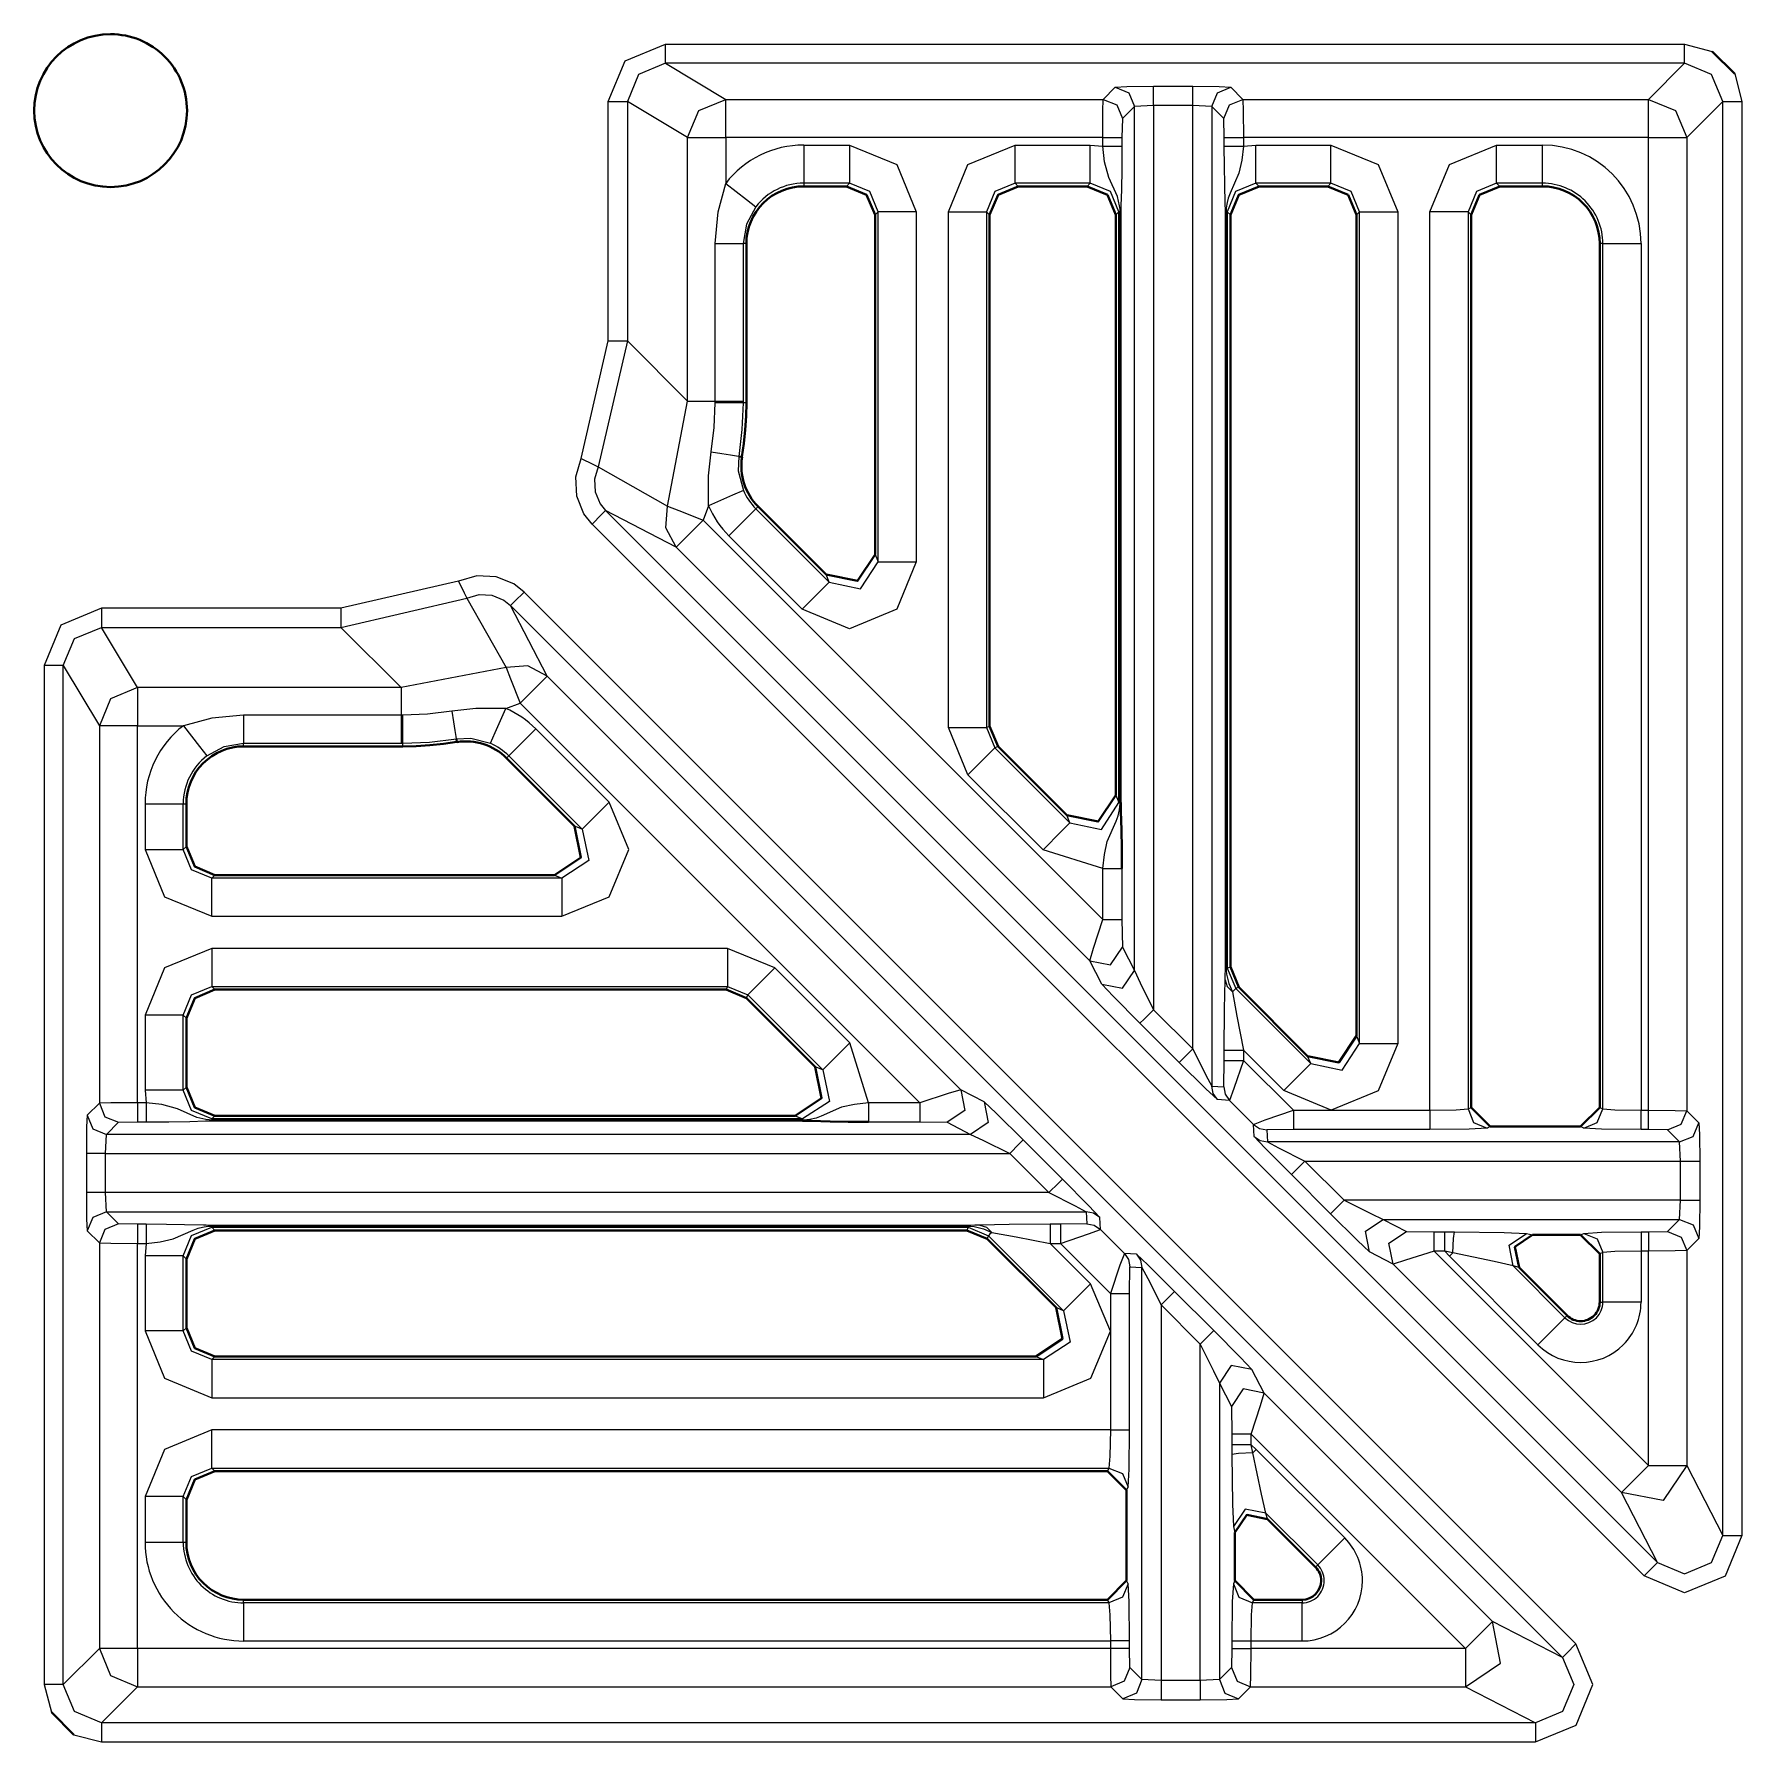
# Model space of a CAD drawing. Header units: millimetres. Extents: x 0 to 2941, y -405 to 1422.
# Drawn here: x 404.57 to 449.25, y 948 to 992.69 of the extents above; entities that cross this region are included whole.
import ezdxf

# ---------------------------------------------------------------- set-up
doc = ezdxf.new("R2010")
doc.units = ezdxf.units.MM
doc.layers.add('FINE', color=9, linetype='Continuous')
doc.layers.add('OUTLINE', color=7, linetype='Continuous')

msp = doc.modelspace()

# ---------------------------------------------------------------- linework, layer by layer
at = {"layer": 'FINE', "lineweight": 9}
for p, q in [((421.089, 992.427), (447.754, 992.427)), ((447.754, 992.427), (448.481, 992.239)), ((446.81, 990.984), (447.754, 991.927)), ((449.066, 991.655), (449.253, 990.928)), ((432.542, 990.984), (432.857, 991.299)), ((433.857, 991.325), (434.883, 991.325)), ((435.882, 991.299), (436.197, 990.984)), ((419.589, 984.661), (419.589, 990.928)), ((422.663, 990.984), (432.542, 990.984)), ((433.857, 990.824), (433.357, 990.799)), ((433.857, 990.824), (433.857, 967.163)), ((435.382, 990.799), (434.883, 990.824)), ((436.197, 990.984), (446.81, 990.984)), ((448.754, 990.928), (447.81, 989.984)), ((448.754, 953.404), (448.754, 990.928)), ((433.042, 990.484), (433.029, 989.984)), ((435.71, 989.984), (435.698, 990.484)), ((421.664, 983.086), (421.664, 989.984)), ((432.529, 989.984), (422.663, 989.984)), ((422.663, 989.984), (422.663, 988.786)), ((432.529, 989.758), (432.529, 989.984)), ((433.029, 989.984), (433.029, 989.758)), ((435.71, 989.758), (435.71, 989.984)), ((446.81, 964.529), (446.81, 989.984)), ((447.81, 989.984), (447.81, 964.516)), ((424.704, 989.789), (425.902, 989.789)), ((430.237, 989.789), (432.202, 989.789)), ((432.202, 989.789), (432.529, 989.758)), ((436.21, 989.758), (436.537, 989.789)), ((436.537, 989.789), (438.502, 989.789)), ((442.837, 989.789), (444.035, 989.789)), ((424.704, 988.79), (424.704, 988.708)), ((425.902, 988.79), (424.704, 988.79)), ((425.821, 988.708), (425.902, 988.79)), ((430.237, 988.79), (430.319, 988.708)), ((438.502, 988.79), (436.537, 988.79)), ((436.537, 988.79), (436.619, 988.708)), ((438.421, 988.708), (438.502, 988.79)), ((444.035, 988.708), (444.035, 988.79)), ((427.65, 988.041), (427.65, 978.882)), ((428.49, 974.546), (428.49, 988.041)), ((429.488, 988.041), (429.488, 974.546)), ((429.57, 987.959), (429.488, 988.041)), ((432.983, 972.582), (432.983, 988.041)), ((433, 988.041), (433, 972.582)), ((435.74, 968.246), (435.74, 988.041)), ((435.756, 988.041), (435.756, 968.246)), ((435.87, 987.959), (435.788, 988.041)), ((440.25, 988.041), (440.25, 966.282)), ((442.088, 988.041), (442.088, 964.566)), ((442.17, 987.959), (442.088, 988.041)), ((422.391, 983.086), (422.391, 987.208)), ((445.616, 987.208), (445.535, 987.208)), ((445.616, 964.566), (445.616, 987.208)), ((446.615, 987.208), (446.615, 964.529)), ((418.879, 981.589), (419.589, 984.661)), ((420.089, 984.661), (421.664, 983.086)), ((422.391, 983.046), (422.391, 983.086)), ((423.119, 983.086), (423.119, 983.047)), ((423.204, 983.047), (423.119, 983.047)), ((421.366, 979.268), (419.521, 980.223)), ((422.21, 980.35), (422.073, 979.975)), ((422.073, 979.975), (432.529, 969.519)), ((424.666, 977.646), (422.748, 979.564)), ((426.57, 979.078), (426.651, 978.882)), ((415.668, 978.378), (412.596, 977.668)), ((412.596, 977.168), (415.887, 977.929)), ((415.887, 977.929), (416.917, 976.113)), ((417.034, 977.736), (444.559, 950.21)), ((417.989, 975.891), (417.034, 977.736)), ((406.329, 977.168), (412.596, 977.168)), ((407.273, 975.594), (406.329, 977.168)), ((412.596, 977.168), (414.171, 975.594)), ((405.33, 976.168), (406.273, 974.594)), ((416.917, 976.113), (414.171, 975.594)), ((414.171, 975.594), (407.273, 975.594)), ((428.812, 965.069), (417.989, 975.891)), ((416.907, 975.047), (417.282, 975.184)), ((417.282, 975.184), (427.739, 964.728)), ((414.211, 974.866), (414.171, 974.866)), ((406.273, 974.594), (406.273, 964.715)), ((429.001, 973.311), (428.49, 974.546)), ((429.488, 974.546), (429.57, 974.58)), ((429.488, 974.546), (429.708, 974.017)), ((414.171, 974.138), (414.21, 974.138)), ((414.21, 974.053), (414.21, 974.138)), ((416.929, 973.746), (416.986, 973.803)), ((416.986, 973.803), (418.905, 971.885)), ((430.966, 971.346), (429.001, 973.311)), ((407.469, 972.553), (407.469, 971.355)), ((408.467, 972.553), (408.549, 972.553)), ((418.905, 971.885), (418.709, 971.966)), ((431.672, 972.052), (431.591, 972.249)), ((433.029, 970.859), (433.029, 969.519)), ((409.216, 969.607), (418.375, 969.607)), ((433.029, 969.519), (433.042, 968.799)), ((422.71, 968.767), (409.216, 968.767)), ((423.946, 968.256), (422.71, 968.767)), ((425.911, 966.291), (423.946, 968.256)), ((435.788, 968.246), (435.87, 968.28)), ((435.788, 968.246), (436.008, 967.717)), ((409.216, 967.769), (422.71, 967.769)), ((409.298, 967.687), (409.216, 967.769)), ((422.71, 967.769), (422.677, 967.687)), ((422.71, 967.769), (423.24, 967.549)), ((423.206, 967.468), (423.24, 967.549)), ((423.24, 967.549), (425.205, 965.585)), ((436.089, 967.751), (436.008, 967.717)), ((436.008, 967.717), (437.972, 965.752)), ((433.857, 967.163), (434.883, 966.137)), ((407.469, 967.02), (407.469, 965.055)), ((434.529, 965.783), (433.503, 966.809)), ((426.398, 964.728), (425.911, 966.291)), ((439.17, 966.478), (439.251, 966.282)), ((435.697, 965.143), (435.71, 965.837)), ((437.266, 965.046), (436.21, 966.102)), ((436.21, 966.102), (436.21, 965.837)), ((436.21, 965.837), (437.519, 964.529)), ((437.972, 965.752), (437.891, 965.949)), ((425.205, 965.585), (425.008, 965.666)), ((407.469, 965.055), (407.499, 964.728)), ((408.549, 965.136), (408.467, 965.055)), ((429.424, 964.754), (428.812, 965.069)), ((435.382, 965.161), (435.697, 965.143)), ((435.844, 964.79), (435.529, 964.808)), ((436.471, 964.162), (435.844, 964.79)), ((406.273, 964.715), (405.958, 964.4)), ((407.499, 964.728), (407.273, 964.728)), ((409.216, 964.306), (409.298, 964.387)), ((427.739, 964.728), (426.398, 964.728)), ((442.088, 964.566), (442.17, 964.607)), ((445.535, 964.607), (445.616, 964.566)), ((446.615, 964.529), (446.81, 964.529)), ((447.81, 964.516), (448.125, 964.201)), ((406.432, 963.4), (406.458, 963.9)), ((406.458, 963.9), (406.773, 964.215)), ((406.773, 964.215), (407.273, 964.228)), ((424.675, 964.274), (409.216, 964.274)), ((409.216, 964.257), (424.675, 964.257)), ((426.398, 964.228), (427.739, 964.228)), ((427.739, 964.228), (428.458, 964.215)), ((436.489, 963.847), (436.471, 964.162)), ((437.519, 964.029), (436.825, 964.016)), ((436.825, 964.016), (436.843, 963.701)), ((441.09, 964.029), (437.519, 964.029)), ((442.67, 964.107), (442.588, 964.066)), ((445.117, 964.066), (445.035, 964.107)), ((446.81, 964.029), (446.615, 964.029)), ((447.31, 964.016), (446.81, 964.029)), ((447.625, 963.701), (447.31, 964.016)), ((431.474, 962.728), (430.448, 963.754)), ((447.625, 963.701), (436.843, 963.701)), ((447.651, 963.201), (447.625, 963.701)), ((406.432, 963.4), (430.094, 963.4)), ((406.432, 962.375), (406.432, 963.4)), ((430.094, 963.4), (431.12, 962.375)), ((437.818, 963.201), (447.651, 963.201)), ((437.818, 963.201), (438.844, 962.175)), ((447.651, 962.175), (447.651, 963.201)), ((438.491, 961.822), (437.465, 962.848)), ((431.12, 962.375), (406.432, 962.375)), ((406.458, 961.874), (406.432, 962.375)), ((447.651, 962.175), (438.844, 962.175)), ((447.625, 961.675), (447.651, 962.175)), ((406.773, 961.559), (406.458, 961.874)), ((406.458, 961.874), (432.096, 961.874)), ((432.096, 961.874), (432.114, 961.559)), ((439.868, 961.675), (440.48, 961.36)), ((439.868, 961.675), (447.625, 961.675)), ((447.31, 961.36), (447.625, 961.675)), ((405.958, 961.375), (406.273, 961.06)), ((407.273, 961.547), (406.773, 961.559)), ((407.499, 961.547), (407.273, 961.547)), ((429.01, 961.517), (409.216, 961.517)), ((409.216, 961.501), (429.01, 961.501)), ((409.298, 961.387), (409.216, 961.469)), ((409.216, 961.469), (429.01, 961.469)), ((429.01, 961.469), (428.977, 961.387)), ((429.506, 961.168), (429.54, 961.249)), ((429.54, 961.249), (431.505, 959.285)), ((431.42, 961.547), (431.155, 961.547)), ((432.114, 961.559), (431.42, 961.547)), ((440.48, 961.36), (441.2, 961.348)), ((441.2, 961.348), (441.478, 961.348)), ((441.478, 961.348), (441.738, 961.347)), ((443.62, 961.31), (443.777, 961.269)), ((445.035, 961.269), (445.117, 961.31)), ((406.273, 961.06), (406.273, 950.447)), ((407.273, 961.047), (407.499, 961.047)), ((407.499, 961.047), (407.469, 960.72)), ((431.155, 961.047), (431.42, 961.047)), ((432.211, 959.991), (431.155, 961.047)), ((431.42, 961.047), (432.728, 959.738)), ((433.41, 960.768), (433.095, 960.786)), ((440.127, 960.507), (439.514, 960.822)), ((441.478, 960.847), (441.2, 960.847)), ((441.2, 960.847), (446.81, 955.237)), ((441.601, 960.711), (441.478, 960.847)), ((446.615, 960.847), (446.615, 959.512)), ((446.81, 960.847), (446.615, 960.847)), ((446.81, 955.237), (446.81, 960.847)), ((408.467, 960.72), (408.549, 960.638)), ((408.467, 958.755), (408.467, 960.72)), ((433.228, 959.738), (433.241, 960.432)), ((433.241, 960.432), (433.556, 960.414)), ((433.556, 949.632), (433.556, 960.414)), ((446.103, 954.53), (440.127, 960.507)), ((443.917, 958.395), (441.601, 960.711)), ((443.267, 960.457), (444.623, 959.101)), ((443.423, 960.417), (443.267, 960.457)), ((432.728, 959.738), (432.728, 956.167)), ((433.228, 956.167), (433.228, 959.738)), ((434.056, 959.439), (434.056, 949.606)), ((434.056, 959.439), (435.082, 958.413)), ((435.435, 958.766), (434.409, 959.792)), ((445.535, 959.512), (445.616, 959.512)), ((431.505, 959.285), (431.309, 959.366)), ((444.623, 959.101), (444.681, 959.159)), ((408.549, 958.836), (408.467, 958.755)), ((409.216, 958.006), (409.298, 958.087)), ((430.779, 958.087), (430.975, 958.006)), ((435.082, 949.606), (435.082, 958.413)), ((430.975, 958.006), (409.216, 958.006)), ((436.75, 957.131), (436.435, 957.743)), ((435.582, 957.389), (435.897, 956.777)), ((435.582, 957.389), (435.582, 949.632)), ((435.897, 956.777), (435.91, 956.057)), ((442.727, 951.154), (436.75, 957.131)), ((432.728, 956.167), (409.216, 956.167)), ((435.91, 956.057), (435.91, 955.779)), ((436.409, 956.057), (442.02, 950.447)), ((436.409, 955.779), (436.409, 956.057)), ((435.91, 955.779), (435.91, 955.519)), ((436.546, 955.656), (436.409, 955.779)), ((438.862, 953.34), (436.546, 955.656)), ((409.216, 955.169), (432.691, 955.169)), ((409.298, 955.087), (409.216, 955.169)), ((432.691, 955.169), (432.65, 955.087)), ((433.15, 954.587), (433.191, 954.669)), ((407.469, 954.42), (407.469, 953.222)), ((435.947, 953.637), (435.988, 953.48)), ((436.8, 953.99), (438.156, 952.633)), ((436.84, 953.834), (436.8, 953.99)), ((408.549, 953.222), (408.467, 953.222)), ((438.156, 952.633), (438.098, 952.576)), ((433.191, 952.14), (433.15, 952.222)), ((432.65, 951.722), (432.691, 951.641)), ((436.447, 951.641), (436.487, 951.722)), ((437.745, 951.641), (436.447, 951.641)), ((437.745, 951.722), (437.745, 951.641)), ((444.559, 950.21), (442.727, 951.154)), ((410.049, 950.643), (432.728, 950.643)), ((432.728, 950.643), (432.728, 950.447)), ((433.228, 950.447), (433.228, 950.643)), ((435.91, 950.643), (435.91, 950.447)), ((436.409, 950.643), (437.745, 950.643)), ((436.409, 950.447), (436.409, 950.643)), ((433.241, 949.947), (433.228, 950.447)), ((435.91, 950.447), (435.897, 949.947)), ((442.02, 950.447), (436.409, 950.447)), ((433.556, 949.632), (433.241, 949.947)), ((434.056, 949.606), (433.556, 949.632)), ((435.082, 949.606), (434.056, 949.606)), ((435.582, 949.632), (435.082, 949.606)), ((435.897, 949.947), (435.582, 949.632)), ((406.329, 948.503), (407.273, 949.447)), ((407.273, 949.447), (432.741, 949.447)), ((432.741, 949.447), (433.056, 949.132)), ((436.081, 949.132), (436.397, 949.447)), ((436.397, 949.447), (442.02, 949.447)), ((442.02, 949.447), (443.853, 948.503)), ((434.056, 949.106), (435.082, 949.106)), ((443.853, 948.503), (406.329, 948.503)), ((405.602, 948.191), (406.329, 948.003))]:
    msp.add_line(p, q, dxfattribs=at)
for points in [[(419.589, 990.928), (420.029, 991.988), (421.089, 992.427)], [(421.089, 991.927), (421.089, 992.078), (421.089, 992.427)], [(447.754, 991.927), (447.754, 992.078), (447.754, 992.427)], [(421.089, 991.927), (420.382, 991.635), (420.089, 990.928)], [(447.754, 991.927), (421.089, 991.927), (422.663, 990.984)], [(448.754, 990.928), (448.461, 991.635), (447.754, 991.927)], [(432.857, 991.299), (433.159, 991.317), (433.857, 991.325)], [(432.857, 991.299), (433.21, 991.152), (433.357, 990.799)], [(433.857, 990.824), (433.857, 991.174), (433.857, 991.325)], [(434.883, 990.824), (434.883, 991.174), (434.883, 991.325)], [(434.883, 991.325), (435.58, 991.317), (435.882, 991.299)], [(435.382, 990.799), (435.529, 991.152), (435.882, 991.299)], [(449.253, 990.928), (449.253, 953.404), (448.814, 952.343), (447.754, 951.904), (446.693, 952.344), (419.168, 979.87)], [(419.589, 990.928), (419.935, 990.928), (420.089, 990.928)], [(421.664, 989.984), (420.089, 990.928), (420.089, 984.661)], [(421.664, 989.984), (421.956, 990.69), (422.663, 990.984)], [(422.663, 989.984), (422.663, 990.682), (422.663, 990.984)], [(432.529, 989.984), (432.533, 990.682), (432.542, 990.984)], [(432.542, 990.984), (432.895, 990.837), (433.042, 990.484)], [(433.042, 968.799), (433.357, 968.186), (433.357, 990.799), (433.042, 990.484)], [(434.883, 966.137), (434.883, 990.824), (433.857, 990.824)], [(435.698, 990.484), (435.382, 990.799), (435.382, 965.161)], [(435.698, 990.484), (435.844, 990.837), (436.197, 990.984)], [(436.197, 990.984), (436.206, 990.682), (436.21, 989.984)], [(446.81, 990.984), (447.517, 990.691), (447.81, 989.984)], [(446.81, 989.984), (446.81, 990.682), (446.81, 990.984)], [(448.754, 990.928), (448.905, 990.928), (449.253, 990.928)], [(421.664, 989.984), (421.971, 989.984), (422.663, 989.984)], [(432.529, 989.984), (432.878, 989.984), (433.029, 989.984)], [(435.71, 989.984), (435.861, 989.984), (436.21, 989.984)], [(446.81, 989.984), (436.21, 989.984), (436.21, 989.758)], [(446.81, 989.984), (447.508, 989.984), (447.81, 989.984)], [(424.704, 989.789), (424.704, 989.1), (424.704, 988.79)], [(425.902, 989.789), (425.902, 989.1), (425.902, 988.79)], [(425.902, 989.789), (427.138, 989.277), (427.65, 988.041)], [(428.49, 988.041), (429.001, 989.277), (430.237, 989.789)], [(430.237, 988.79), (430.237, 989.1), (430.237, 989.789)], [(432.202, 988.79), (432.202, 989.1), (432.202, 989.789)], [(432.529, 989.758), (432.878, 989.758), (433.029, 989.758)], [(432.983, 988.041), (432.981, 988.111), (432.972, 988.198), (432.912, 988.438), (432.69, 988.937), (432.579, 989.351), (432.529, 989.758)], [(433.029, 989.758), (433.026, 989.166), (433.017, 988.618), (433.004, 988.21), (433, 988.102), (433, 988.068), (433, 988.041)], [(435.71, 989.758), (435.861, 989.758), (436.21, 989.758)], [(435.74, 988.041), (435.74, 988.053), (435.739, 988.081), (435.738, 988.14), (435.736, 988.189), (435.734, 988.263), (435.72, 988.757), (435.713, 989.227), (435.71, 989.758)], [(436.21, 989.758), (436.167, 989.394), (436.089, 989.051), (435.865, 988.533), (435.813, 988.396), (435.784, 988.289), (435.761, 988.143), (435.757, 988.074), (435.756, 988.041)], [(436.537, 988.79), (436.537, 989.1), (436.537, 989.789)], [(438.502, 988.79), (438.502, 989.1), (438.502, 989.789)], [(438.502, 989.789), (439.738, 989.277), (440.25, 988.041)], [(441.09, 988.041), (441.601, 989.277), (442.837, 989.789)], [(442.837, 988.79), (442.837, 989.1), (442.837, 989.789)], [(444.035, 988.79), (444.035, 989.1), (444.035, 989.789)], [(422.391, 987.208), (422.462, 988.044), (422.663, 988.786)], [(422.663, 988.786), (423.207, 988.365), (423.453, 988.176)], [(426.651, 988.041), (426.433, 988.572), (425.902, 988.79)], [(430.237, 988.79), (429.706, 988.572), (429.488, 988.041)], [(432.121, 988.708), (432.202, 988.79), (430.237, 988.79)], [(432.951, 988.041), (432.733, 988.572), (432.202, 988.79)], [(436.537, 988.79), (436.006, 988.572), (435.788, 988.041)], [(439.251, 988.041), (439.033, 988.572), (438.502, 988.79)], [(442.837, 988.79), (442.306, 988.572), (442.088, 988.041)], [(444.035, 988.79), (442.837, 988.79), (442.919, 988.708)], [(423.453, 988.176), (423.206, 987.721), (423.119, 987.208)], [(426.651, 978.882), (426.651, 988.041), (426.57, 987.959)], [(427.65, 988.041), (426.961, 988.041), (426.651, 988.041)], [(428.49, 988.041), (429.178, 988.041), (429.488, 988.041)], [(432.87, 972.778), (432.951, 972.582), (432.951, 988.041), (432.87, 987.959)], [(432.951, 988.041), (432.962, 988.041), (432.983, 988.041)], [(432.983, 988.041), (432.995, 988.041), (433, 988.041)], [(435.74, 988.041), (435.744, 988.041), (435.756, 988.041)], [(435.756, 988.041), (435.777, 988.041), (435.788, 988.041), (435.788, 968.246)], [(437.519, 964.529), (441.09, 964.529), (441.09, 988.041)], [(439.251, 966.282), (439.251, 988.041), (439.17, 987.959)], [(439.251, 988.041), (439.561, 988.041), (440.25, 988.041)], [(442.088, 988.041), (441.778, 988.041), (441.09, 988.041)], [(422.391, 987.208), (422.901, 987.208), (423.119, 987.208)], [(423.204, 987.208), (423.119, 987.208), (423.119, 983.086)], [(445.616, 987.208), (445.926, 987.208), (446.615, 987.208)], [(420.089, 984.661), (419.328, 981.37), (421.144, 980.34), (421.664, 983.086)], [(419.589, 984.661), (419.935, 984.661), (420.089, 984.661)], [(421.664, 983.086), (421.879, 983.086), (422.391, 983.086)], [(422.284, 981.758), (422.364, 982.401), (422.391, 983.046)], [(422.391, 983.086), (422.901, 983.086), (423.119, 983.086)], [(423.119, 983.047), (422.901, 983.047), (422.391, 983.046)], [(423.119, 983.047), (423.089, 982.342), (423.003, 981.64)], [(419.168, 979.87), (418.954, 980.138), (418.764, 980.604), (418.738, 981.106), (418.879, 981.589)], [(418.879, 981.589), (419.188, 981.438), (419.328, 981.37)], [(419.328, 981.37), (419.233, 981.048), (419.251, 980.713), (419.379, 980.402), (419.521, 980.223)], [(422.21, 980.35), (422.21, 981.129), (422.286, 981.757)], [(423.007, 981.64), (422.944, 981.65), (422.791, 981.675), (422.565, 981.711), (422.286, 981.756)], [(423.007, 981.639), (422.993, 981.261), (423.125, 980.752)], [(423.125, 980.752), (422.84, 980.627), (422.21, 980.35)], [(419.168, 979.87), (419.415, 980.117), (419.521, 980.223)], [(419.521, 980.223), (447.046, 952.698), (446.103, 954.53)], [(421.366, 979.268), (421.095, 979.771), (421.144, 980.34)], [(421.144, 980.34), (421.434, 980.226), (422.073, 979.975)], [(423.454, 980.271), (423.234, 980.051), (422.748, 979.564)], [(423.511, 980.328), (423.454, 980.271), (425.372, 978.352), (425.291, 978.549)], [(421.366, 979.268), (421.577, 979.479), (422.073, 979.975)], [(432.504, 967.833), (432.188, 968.445), (421.366, 979.268)], [(427.65, 978.882), (427.139, 977.64), (425.905, 977.13), (424.666, 977.646)], [(425.372, 978.352), (426.194, 978.177), (426.651, 978.882)], [(426.651, 978.882), (426.961, 978.882), (427.65, 978.882)], [(444.913, 950.564), (417.387, 978.089), (417.119, 978.303), (416.653, 978.493), (416.151, 978.519), (415.668, 978.378)], [(415.668, 978.378), (415.818, 978.069), (415.887, 977.929)], [(425.372, 978.352), (425.153, 978.133), (424.666, 977.646)], [(415.887, 977.929), (416.209, 978.024), (416.544, 978.006), (416.855, 977.878), (417.034, 977.736)], [(417.387, 978.089), (417.14, 977.842), (417.034, 977.736)], [(412.596, 977.668), (406.329, 977.668), (405.269, 977.228), (404.83, 976.168)], [(406.329, 977.668), (406.329, 977.322), (406.329, 977.168)], [(412.596, 977.668), (412.596, 977.322), (412.596, 977.168)], [(405.33, 976.168), (405.622, 976.875), (406.329, 977.168)], [(405.33, 976.168), (405.179, 976.168), (404.83, 976.168)], [(404.83, 976.168), (404.83, 949.503), (405.018, 948.776)], [(406.273, 950.447), (405.33, 949.503), (405.33, 976.168)], [(417.989, 975.891), (417.486, 976.162), (416.917, 976.113)], [(416.917, 976.113), (417.031, 975.823), (417.282, 975.184)], [(407.273, 975.594), (406.567, 975.301), (406.273, 974.594)], [(407.273, 975.594), (407.273, 975.286), (407.273, 974.594)], [(414.171, 975.594), (414.171, 975.378), (414.171, 974.866)], [(417.989, 975.891), (417.778, 975.68), (417.282, 975.184)], [(414.171, 974.866), (410.049, 974.866), (409.213, 974.795), (408.471, 974.594)], [(410.049, 974.866), (410.049, 974.356), (410.049, 974.138)], [(414.171, 974.866), (414.171, 974.356), (414.171, 974.138)], [(414.21, 974.138), (414.21, 974.356), (414.211, 974.866)], [(415.499, 974.973), (414.856, 974.893), (414.211, 974.866)], [(416.907, 975.047), (416.128, 975.047), (415.5, 974.971)], [(415.617, 974.25), (415.607, 974.313), (415.582, 974.466), (415.546, 974.692), (415.502, 974.971)], [(416.505, 974.133), (416.63, 974.416), (416.907, 975.047)], [(407.273, 974.594), (406.575, 974.594), (406.273, 974.594)], [(408.471, 974.594), (408.892, 974.05), (409.082, 973.804)], [(414.21, 974.138), (414.915, 974.167), (415.617, 974.254)], [(415.618, 974.25), (415.996, 974.264), (416.505, 974.133)], [(416.986, 973.803), (417.206, 974.023), (417.693, 974.509)], [(428.49, 974.546), (429.178, 974.546), (429.488, 974.546)], [(409.082, 973.804), (409.536, 974.051), (410.049, 974.138)], [(410.049, 974.053), (410.049, 974.138), (414.171, 974.138)], [(429.001, 973.311), (429.488, 973.797), (429.708, 974.017)], [(429.789, 974.051), (429.708, 974.017), (431.672, 972.052)], [(407.469, 972.553), (408.157, 972.553), (408.467, 972.553)], [(408.549, 971.436), (408.467, 971.355), (408.467, 972.553)], [(418.375, 969.607), (419.616, 970.118), (420.128, 971.352), (419.611, 972.591)], [(418.905, 971.885), (419.124, 972.104), (419.611, 972.591)], [(431.672, 972.052), (432.494, 971.877), (432.951, 972.582)], [(432.529, 970.859), (432.571, 971.222), (432.649, 971.564), (432.879, 972.092), (432.929, 972.231), (432.967, 972.391), (432.978, 972.473), (432.983, 972.545), (432.983, 972.582)], [(432.951, 972.582), (432.962, 972.582), (432.983, 972.582)], [(432.983, 972.582), (432.995, 972.582), (433, 972.582)], [(430.966, 971.346), (431.453, 971.833), (431.672, 972.052)], [(418.905, 971.885), (419.08, 971.063), (418.375, 970.606)], [(407.469, 971.355), (408.157, 971.355), (408.467, 971.355)], [(407.469, 971.355), (407.98, 970.119), (409.216, 969.607)], [(409.216, 970.606), (408.685, 970.824), (408.467, 971.355)], [(432.529, 969.519), (432.529, 970.859), (430.966, 971.346)], [(418.179, 970.687), (418.375, 970.606), (409.216, 970.606), (409.298, 970.687)], [(409.216, 969.607), (409.216, 970.296), (409.216, 970.606)], [(418.375, 970.606), (418.375, 970.296), (418.375, 969.607)], [(432.529, 970.859), (432.878, 970.859), (433.029, 970.859)], [(432.188, 968.445), (432.285, 968.771), (432.529, 969.519)], [(432.529, 969.519), (432.878, 969.519), (433.029, 969.519)], [(409.216, 968.767), (407.98, 968.256), (407.469, 967.02)], [(409.216, 968.767), (409.216, 968.079), (409.216, 967.769)], [(422.71, 968.767), (422.71, 968.079), (422.71, 967.769)], [(432.188, 968.445), (432.733, 968.337), (433.042, 968.799)], [(423.946, 968.256), (423.459, 967.769), (423.24, 967.549)], [(432.504, 967.833), (433.048, 967.725), (433.357, 968.186)], [(433.357, 968.186), (433.508, 967.867), (433.857, 967.163)], [(435.71, 965.837), (435.71, 966.102), (435.716, 967.176), (435.731, 967.94)], [(435.731, 967.94), (435.736, 968.079), (435.739, 968.186), (435.739, 968.219), (435.74, 968.246)], [(435.731, 967.94), (435.782, 967.768), (435.921, 967.63)], [(435.74, 968.246), (435.744, 968.246), (435.756, 968.246)], [(435.756, 968.246), (435.758, 968.176), (435.767, 968.09), (435.827, 967.852), (435.921, 967.63)], [(435.756, 968.246), (435.777, 968.246), (435.788, 968.246)], [(408.467, 967.02), (408.685, 967.551), (409.216, 967.769)], [(433.503, 966.809), (432.805, 967.514), (432.504, 967.833)], [(435.921, 967.63), (435.982, 967.691), (436.008, 967.717)], [(435.921, 967.63), (436.036, 966.996), (436.21, 966.102)], [(433.503, 966.809), (433.609, 966.915), (433.857, 967.163)], [(408.467, 967.02), (408.157, 967.02), (407.469, 967.02)], [(408.467, 965.055), (408.467, 967.02), (408.549, 966.938)], [(425.911, 966.291), (425.424, 965.804), (425.205, 965.585)], [(434.529, 965.783), (434.635, 965.889), (434.883, 966.137)], [(434.883, 966.137), (435.231, 965.446), (435.382, 965.161)], [(440.25, 966.282), (439.739, 965.041), (438.505, 964.529), (437.266, 965.046)], [(437.972, 965.752), (438.794, 965.577), (439.251, 966.282)], [(439.251, 966.282), (439.561, 966.282), (440.25, 966.282)], [(435.529, 964.808), (435.227, 965.093), (434.529, 965.783)], [(435.71, 966.102), (435.861, 966.102), (436.21, 966.102)], [(435.71, 965.837), (435.861, 965.837), (436.21, 965.837)], [(436.21, 965.837), (435.959, 965.098), (435.844, 964.79)], [(437.266, 965.046), (437.753, 965.533), (437.972, 965.752)], [(425.205, 965.585), (425.38, 964.763), (424.675, 964.306)], [(408.467, 965.055), (408.157, 965.055), (407.469, 965.055)], [(409.216, 964.306), (408.685, 964.524), (408.467, 965.055)], [(428.812, 965.069), (428.486, 964.972), (427.739, 964.728)], [(428.812, 965.069), (428.92, 964.524), (428.458, 964.215)], [(435.529, 964.808), (435.42, 964.97), (435.382, 965.161)], [(435.697, 965.143), (435.735, 964.952), (435.844, 964.79)], [(405.958, 964.4), (405.94, 964.098), (405.932, 963.4)], [(405.958, 964.4), (406.105, 964.047), (406.458, 963.9)], [(407.273, 964.728), (406.575, 964.724), (406.273, 964.715)], [(406.273, 964.715), (406.42, 964.362), (406.773, 964.215)], [(407.273, 964.728), (407.273, 964.379), (407.273, 964.228)], [(407.499, 964.728), (407.499, 964.379), (407.499, 964.228)], [(409.216, 964.274), (409.146, 964.276), (409.059, 964.285), (408.82, 964.345), (408.32, 964.567), (407.906, 964.678), (407.499, 964.728)], [(424.479, 964.387), (424.675, 964.306), (409.216, 964.306)], [(426.398, 964.728), (426.035, 964.685), (425.693, 964.608), (425.165, 964.378), (425.026, 964.328), (424.866, 964.29), (424.784, 964.279), (424.712, 964.274), (424.675, 964.274)], [(426.398, 964.728), (426.398, 964.379), (426.398, 964.228)], [(427.739, 964.728), (427.739, 964.379), (427.739, 964.228)], [(429.424, 964.754), (429.532, 964.209), (429.071, 963.9)], [(430.448, 963.754), (429.743, 964.452), (429.424, 964.754)], [(436.471, 964.162), (436.779, 964.277), (437.519, 964.529)], [(437.519, 964.529), (437.519, 964.18), (437.519, 964.029)], [(441.09, 964.529), (441.778, 964.54), (442.088, 964.566)], [(441.09, 964.529), (441.09, 964.18), (441.09, 964.029)], [(442.088, 964.566), (442.235, 964.213), (442.588, 964.066)], [(445.117, 964.066), (445.469, 964.213), (445.616, 964.566)], [(445.616, 964.566), (445.926, 964.54), (446.615, 964.529)], [(446.615, 964.029), (446.615, 964.18), (446.615, 964.529)], [(446.81, 964.029), (446.81, 964.18), (446.81, 964.529)], [(446.81, 964.529), (447.508, 964.525), (447.81, 964.516)], [(447.31, 964.016), (447.663, 964.163), (447.81, 964.516)], [(428.458, 964.215), (429.071, 963.9), (406.458, 963.9)], [(407.273, 964.228), (407.499, 964.228), (408.091, 964.231), (408.639, 964.241), (409.047, 964.253), (409.155, 964.257), (409.189, 964.257), (409.216, 964.257)], [(409.216, 964.306), (409.216, 964.295), (409.216, 964.274)], [(409.216, 964.274), (409.216, 964.262), (409.216, 964.257)], [(424.675, 964.306), (424.675, 964.295), (424.675, 964.274)], [(424.675, 964.274), (424.675, 964.262), (424.675, 964.257)], [(429.071, 963.9), (429.39, 963.749), (430.094, 963.4)], [(436.471, 964.162), (436.633, 964.054), (436.825, 964.016)], [(442.588, 964.066), (442.122, 964.04), (441.09, 964.029)], [(446.615, 964.029), (445.582, 964.04), (445.117, 964.066)], [(447.625, 963.701), (447.979, 963.847), (448.125, 964.201)], [(448.125, 964.201), (448.143, 963.899), (448.151, 963.201)], [(430.448, 963.754), (430.342, 963.648), (430.094, 963.4)], [(436.489, 963.847), (436.651, 963.739), (436.843, 963.701)], [(437.465, 962.848), (436.774, 963.545), (436.489, 963.847)], [(436.843, 963.701), (437.128, 963.55), (437.818, 963.201)], [(406.432, 963.4), (406.083, 963.4), (405.932, 963.4)], [(405.932, 963.4), (405.932, 962.375), (405.94, 961.677), (405.958, 961.375)], [(437.465, 962.848), (437.57, 962.953), (437.818, 963.201)], [(447.651, 963.201), (448, 963.201), (448.151, 963.201)], [(448.151, 963.201), (448.151, 962.175), (448.143, 961.477), (448.125, 961.176)], [(431.474, 962.728), (431.368, 962.622), (431.12, 962.375)], [(433.095, 960.786), (432.467, 961.413), (432.449, 961.728), (432.164, 962.03), (431.474, 962.728)], [(406.432, 962.375), (406.083, 962.375), (405.932, 962.375)], [(431.12, 962.375), (431.811, 962.026), (432.096, 961.874)], [(438.491, 961.822), (438.596, 961.928), (438.844, 962.175)], [(438.844, 962.175), (439.549, 961.826), (439.868, 961.675)], [(447.651, 962.175), (448, 962.175), (448.151, 962.175)], [(406.458, 961.874), (406.105, 961.728), (405.958, 961.375)], [(432.449, 961.728), (432.287, 961.837), (432.096, 961.874)], [(439.514, 960.822), (439.195, 961.124), (438.491, 961.822)], [(439.514, 960.822), (439.407, 961.366), (439.868, 961.675)], [(447.625, 961.675), (447.979, 961.529), (448.125, 961.176)], [(406.773, 961.559), (406.42, 961.413), (406.273, 961.06)], [(407.273, 961.547), (407.273, 961.396), (407.273, 961.047)], [(407.499, 961.547), (407.499, 961.396), (407.499, 961.047)], [(409.216, 961.517), (409.204, 961.517), (409.176, 961.518), (409.117, 961.519), (409.068, 961.52), (408.994, 961.523), (408.5, 961.537), (408.029, 961.544), (407.499, 961.547)], [(407.499, 961.047), (407.863, 961.09), (408.206, 961.168), (408.724, 961.392), (408.861, 961.444), (408.968, 961.473), (409.113, 961.496), (409.183, 961.5), (409.216, 961.501)], [(408.467, 960.72), (408.685, 961.251), (409.216, 961.469)], [(409.216, 961.517), (409.216, 961.513), (409.216, 961.501)], [(409.216, 961.501), (409.216, 961.479), (409.216, 961.469)], [(429.317, 961.526), (429.178, 961.521), (429.071, 961.518), (429.037, 961.518), (429.01, 961.517)], [(429.01, 961.517), (429.01, 961.513), (429.01, 961.501)], [(429.01, 961.501), (429.01, 961.479), (429.01, 961.469), (429.54, 961.249)], [(429.01, 961.501), (429.081, 961.499), (429.167, 961.49), (429.405, 961.43), (429.627, 961.336)], [(431.155, 961.547), (430.081, 961.541), (429.317, 961.526)], [(429.317, 961.526), (429.489, 961.475), (429.627, 961.336)], [(429.627, 961.336), (429.566, 961.276), (429.54, 961.249)], [(429.627, 961.336), (430.261, 961.221), (431.155, 961.047)], [(431.155, 961.547), (431.155, 961.396), (431.155, 961.047)], [(431.42, 961.547), (431.42, 961.396), (431.42, 961.047)], [(431.42, 961.047), (432.159, 961.298), (432.467, 961.413)], [(432.114, 961.559), (432.305, 961.521), (432.467, 961.413)], [(440.127, 960.507), (440.019, 961.051), (440.48, 961.36)], [(441.2, 960.847), (441.2, 961.196), (441.2, 961.348)], [(441.478, 960.847), (441.478, 961.196), (441.478, 961.348)], [(441.692, 960.802), (441.705, 961.179), (441.738, 961.347)], [(441.738, 961.347), (443.034, 961.335), (443.62, 961.31)], [(443.267, 960.457), (443.161, 961.001), (443.62, 961.31)], [(445.117, 961.31), (445.582, 961.337), (446.615, 961.348)], [(445.117, 961.31), (445.469, 961.164), (445.616, 960.81)], [(446.615, 961.348), (446.81, 961.348), (447.31, 961.36)], [(446.615, 961.348), (446.615, 961.196), (446.615, 960.847)], [(446.81, 961.348), (446.81, 961.196), (446.81, 960.847)], [(447.31, 961.36), (447.663, 961.214), (447.81, 960.86)], [(406.273, 961.06), (406.575, 961.051), (407.273, 961.047)], [(432.728, 950.447), (407.273, 950.447), (407.273, 961.047)], [(433.095, 960.786), (432.98, 960.478), (432.728, 959.738)], [(433.095, 960.786), (433.203, 960.624), (433.241, 960.432)], [(433.41, 960.768), (433.518, 960.606), (433.556, 960.414)], [(434.409, 959.792), (433.712, 960.483), (433.41, 960.768)], [(441.2, 960.847), (440.453, 960.604), (440.127, 960.507)], [(441.601, 960.711), (441.647, 960.756), (441.692, 960.802), (441.478, 960.847)], [(443.267, 960.457), (442.774, 960.576), (441.692, 960.802)], [(445.616, 959.512), (445.616, 960.81), (445.535, 960.77)], [(446.615, 960.847), (445.926, 960.837), (445.616, 960.81)], [(447.81, 960.86), (447.508, 960.851), (446.81, 960.847)], [(448.125, 961.176), (447.81, 960.86), (447.81, 955.237), (448.754, 953.404)], [(408.467, 960.72), (408.157, 960.72), (407.469, 960.72)], [(407.469, 960.72), (407.469, 958.755), (407.98, 957.519), (409.216, 957.007)], [(433.556, 960.414), (433.707, 960.13), (434.056, 959.439)], [(409.216, 957.007), (430.975, 957.007), (432.216, 957.518), (432.728, 958.752), (432.211, 959.991)], [(432.211, 959.991), (431.724, 959.504), (431.505, 959.285)], [(432.728, 959.738), (433.077, 959.738), (433.228, 959.738)], [(434.409, 959.792), (434.304, 959.686), (434.056, 959.439)], [(446.615, 959.512), (445.926, 959.512), (445.616, 959.512)], [(431.505, 959.285), (431.68, 958.463), (430.975, 958.006)], [(443.917, 958.395), (444.404, 958.882), (444.623, 959.101)], [(408.467, 958.755), (408.157, 958.755), (407.469, 958.755)], [(409.216, 958.006), (408.685, 958.224), (408.467, 958.755)], [(435.435, 958.766), (435.33, 958.661), (435.082, 958.413)], [(436.435, 957.743), (436.133, 958.062), (435.435, 958.766)], [(435.082, 958.413), (435.431, 957.708), (435.582, 957.389)], [(409.216, 958.006), (409.216, 957.696), (409.216, 957.007)], [(430.975, 958.006), (430.975, 957.696), (430.975, 957.007)], [(436.435, 957.743), (435.891, 957.85), (435.582, 957.389)], [(436.75, 957.131), (436.206, 957.238), (435.897, 956.777)], [(436.409, 956.057), (436.654, 956.804), (436.75, 957.131)], [(409.216, 956.167), (407.98, 955.656), (407.469, 954.42)], [(409.216, 955.169), (409.216, 955.479), (409.216, 956.167)], [(432.728, 956.167), (432.718, 955.479), (432.691, 955.169)], [(432.728, 956.167), (433.077, 956.167), (433.228, 956.167)], [(433.191, 954.669), (433.217, 955.135), (433.228, 956.167)], [(436.409, 956.057), (436.061, 956.057), (435.91, 956.057)], [(436.409, 955.779), (436.061, 955.779), (435.91, 955.779)], [(436.455, 955.564), (436.078, 955.552), (435.91, 955.519)], [(435.91, 955.519), (435.922, 954.223), (435.947, 953.637)], [(436.8, 953.99), (436.681, 954.483), (436.455, 955.564), (436.409, 955.779)], [(436.546, 955.656), (436.501, 955.61), (436.455, 955.564)], [(408.467, 954.42), (408.685, 954.95), (409.216, 955.169)], [(432.691, 955.169), (433.044, 955.022), (433.191, 954.669)], [(447.81, 955.237), (447.192, 954.315), (446.103, 954.53)], [(446.103, 954.53), (446.315, 954.742), (446.81, 955.237)], [(446.81, 955.237), (447.508, 955.237), (447.81, 955.237)], [(408.467, 954.42), (408.157, 954.42), (407.469, 954.42)], [(408.467, 953.222), (408.467, 954.42), (408.549, 954.338)], [(436.8, 953.99), (436.256, 954.096), (435.947, 953.637)], [(408.467, 953.222), (408.157, 953.222), (407.469, 953.222)], [(438.862, 953.34), (438.375, 952.853), (438.156, 952.633)], [(447.046, 952.698), (447.754, 952.403), (448.461, 952.696), (448.754, 953.404)], [(448.754, 953.404), (448.905, 953.404), (449.253, 953.404)], [(447.046, 952.698), (446.941, 952.592), (446.693, 952.344)], [(433.191, 952.14), (433.044, 951.788), (432.691, 951.641)], [(433.228, 950.643), (433.217, 951.675), (433.191, 952.14)], [(435.988, 952.222), (435.947, 952.14), (435.92, 951.675), (435.91, 950.643)], [(435.947, 952.14), (436.093, 951.788), (436.447, 951.641)], [(432.691, 951.641), (410.049, 951.641), (410.049, 951.722)], [(410.049, 951.641), (410.049, 951.331), (410.049, 950.643)], [(432.691, 951.641), (432.718, 951.331), (432.728, 950.643)], [(436.409, 950.643), (436.42, 951.331), (436.447, 951.641)], [(437.745, 950.643), (437.745, 951.331), (437.745, 951.641)], [(442.02, 949.447), (442.942, 950.065), (442.727, 951.154)], [(442.727, 951.154), (442.515, 950.942), (442.02, 950.447)], [(406.329, 948.003), (443.853, 948.003), (444.914, 948.443), (445.353, 949.503), (444.913, 950.564)], [(433.228, 950.643), (433.077, 950.643), (432.728, 950.643)], [(435.91, 950.643), (436.061, 950.643), (436.409, 950.643)], [(444.559, 950.21), (444.665, 950.316), (444.913, 950.564)], [(406.273, 950.447), (406.566, 949.74), (407.273, 949.447)], [(407.273, 950.447), (406.575, 950.447), (406.273, 950.447)], [(407.273, 950.447), (407.273, 949.749), (407.273, 949.447)], [(433.228, 950.447), (433.077, 950.447), (432.728, 950.447)], [(432.728, 950.447), (432.732, 949.749), (432.741, 949.447)], [(435.91, 950.447), (436.061, 950.447), (436.409, 950.447)], [(436.397, 949.447), (436.406, 949.749), (436.409, 950.447)], [(442.02, 950.447), (442.02, 949.749), (442.02, 949.447)], [(444.559, 950.21), (444.854, 949.503), (444.561, 948.796), (443.853, 948.503)], [(433.241, 949.947), (433.094, 949.594), (432.741, 949.447)], [(433.556, 949.632), (433.41, 949.278), (433.056, 949.132)], [(434.056, 949.606), (434.056, 949.257), (434.056, 949.106)], [(435.082, 949.606), (435.082, 949.257), (435.082, 949.106)], [(435.582, 949.632), (435.728, 949.278), (436.081, 949.132)], [(435.897, 949.947), (436.043, 949.594), (436.397, 949.447)], [(405.33, 949.503), (405.179, 949.503), (404.83, 949.503)], [(406.329, 948.503), (405.622, 948.796), (405.33, 949.503)], [(433.056, 949.132), (433.358, 949.114), (434.056, 949.106)], [(435.082, 949.106), (435.78, 949.114), (436.081, 949.132)], [(406.329, 948.503), (406.329, 948.353), (406.329, 948.003)], [(443.853, 948.503), (443.853, 948.353), (443.853, 948.003)]]:
    msp.add_lwpolyline(points, dxfattribs=at)
for points in [[(424.704, 989.789, 0.232249), (422.663, 988.786)], [(446.615, 987.208, 0.414204), (444.035, 989.789)], [(424.704, 988.79, 0.232242), (423.453, 988.176)], [(445.616, 987.208, 0.414214), (444.035, 988.79)], [(423.125, 980.752, 0.092894), (423.454, 980.271)], [(422.21, 980.35, 0.092917), (422.748, 979.564)], [(419.611, 972.591), (417.693, 974.509, 0.092968), (416.907, 975.047)], [(407.273, 964.728), (407.273, 974.594), (408.471, 974.594, 0.232319), (407.469, 972.553)], [(409.082, 973.804, 0.232312), (408.467, 972.553)], [(416.986, 973.803, 0.092847), (416.505, 974.133)], [(443.917, 958.395, 0.414193), (446.152, 958.395, 0.198983), (446.615, 959.512)], [(444.623, 959.101, 0.41388), (445.446, 959.101, 0.198765), (445.616, 959.512)], [(407.469, 953.222, 0.414223), (410.049, 950.642)], [(408.467, 953.222, 0.414214), (410.049, 951.641)], [(437.745, 950.643, 0.414166), (439.325, 952.222, 0.198861), (438.862, 953.34)], [(437.745, 951.641, 0.414214), (438.326, 952.222, 0.198777), (438.156, 952.633)]]:
    msp.add_lwpolyline(points, format="xyb", dxfattribs=at)
at = {"layer": 'OUTLINE', "lineweight": 40}
for p, q in [((449.066, 991.655), (448.481, 992.239)), ((424.704, 988.708), (425.821, 988.708)), ((430.319, 988.708), (432.121, 988.708)), ((436.619, 988.708), (438.421, 988.708)), ((442.919, 988.708), (444.035, 988.708)), ((426.57, 987.959), (426.57, 979.078)), ((429.57, 987.959), (429.57, 974.58)), ((432.87, 987.959), (432.87, 972.778)), ((435.87, 987.959), (435.87, 968.28)), ((439.17, 987.959), (439.17, 966.478)), ((442.17, 987.959), (442.17, 964.607)), ((423.204, 987.208), (423.204, 983.047)), ((445.535, 987.208), (445.535, 964.607)), ((423.007, 981.639), (423.091, 981.626)), ((423.511, 980.328), (425.291, 978.549)), ((415.618, 974.25), (415.631, 974.166)), ((429.57, 974.58), (429.789, 974.051)), ((416.929, 973.746), (418.709, 971.966)), ((429.789, 974.051), (431.591, 972.249)), ((408.549, 972.553), (408.549, 971.436)), ((409.298, 970.687), (418.179, 970.687)), ((435.87, 968.28), (436.089, 967.751)), ((436.089, 967.751), (437.891, 965.949)), ((408.549, 966.938), (408.549, 965.136)), ((409.298, 964.387), (424.479, 964.387)), ((442.17, 964.607), (442.67, 964.107)), ((445.035, 964.107), (445.535, 964.607)), ((442.67, 964.107), (445.035, 964.107)), ((409.298, 961.387), (428.977, 961.387)), ((428.977, 961.387), (429.506, 961.168)), ((443.777, 961.269), (445.035, 961.269)), ((445.535, 960.77), (445.035, 961.269)), ((445.535, 960.77), (445.535, 959.512)), ((408.549, 960.638), (408.549, 958.836)), ((443.423, 960.417), (444.681, 959.159)), ((409.298, 958.087), (430.779, 958.087)), ((409.298, 955.087), (432.65, 955.087)), ((432.65, 955.087), (433.15, 954.587)), ((433.15, 954.587), (433.15, 952.222)), ((408.549, 954.338), (408.549, 953.222)), ((436.84, 953.834), (438.098, 952.576)), ((435.988, 953.48), (435.988, 952.222)), ((433.15, 952.222), (432.65, 951.722)), ((436.487, 951.722), (435.988, 952.222)), ((410.049, 951.722), (432.65, 951.722)), ((436.487, 951.722), (437.745, 951.722)), ((405.602, 948.191), (405.018, 948.776))]:
    msp.add_line(p, q, dxfattribs=at)
msp.add_lwpolyline([(408.567, 990.69, 0.414245), (406.567, 992.69, 0.414201), (404.567, 990.69, 0.414201), (406.567, 988.69, 0.414207)], format="xyb", close=True, dxfattribs=at)
for points in [[(424.704, 988.708, 0.41423), (423.204, 987.208)], [(445.535, 987.208, 0.414222), (444.035, 988.708)], [(423.091, 981.626, 0.240519), (423.511, 980.328)], [(416.929, 973.746, 0.240422), (415.631, 974.166)], [(410.049, 974.053, 0.414247), (408.549, 972.553)], [(444.681, 959.159, 0.414214), (445.388, 959.159, 0.198797), (445.535, 959.512)], [(408.549, 953.222, 0.414247), (410.049, 951.722)], [(437.745, 951.722, 0.414087), (438.245, 952.222, 0.198938), (438.098, 952.576)]]:
    msp.add_lwpolyline(points, format="xyb", dxfattribs=at)
for points in [[(426.57, 987.959), (426.35, 988.489), (425.821, 988.708)], [(430.319, 988.708), (429.789, 988.489), (429.57, 987.959)], [(432.87, 987.959), (432.65, 988.489), (432.121, 988.708)], [(436.619, 988.708), (436.089, 988.489), (435.87, 987.959)], [(439.17, 987.959), (438.95, 988.489), (438.421, 988.708)], [(442.919, 988.708), (442.389, 988.489), (442.17, 987.959)], [(423.204, 983.047), (423.197, 982.692), (423.175, 982.337), (423.138, 981.981), (423.087, 981.626)], [(425.291, 978.549), (426.108, 978.384), (426.57, 979.078)], [(410.049, 974.053), (414.21, 974.053), (414.565, 974.06), (414.92, 974.082), (415.276, 974.119), (415.631, 974.169)], [(431.591, 972.249), (432.408, 972.084), (432.87, 972.778)], [(433, 972.582), (433, 972.567), (433, 972.538), (433.001, 972.504), (433.003, 972.432), (433.005, 972.357), (433.02, 971.859), (433.026, 971.389), (433.029, 970.859)], [(418.709, 971.966), (418.873, 971.149), (418.179, 970.687)], [(409.298, 970.687), (408.768, 970.907), (408.549, 971.436)], [(408.549, 966.938), (408.768, 967.468), (409.298, 967.687)], [(409.298, 967.687), (422.677, 967.687), (423.206, 967.468)], [(423.206, 967.468), (425.008, 965.666), (425.173, 964.849), (424.479, 964.387)], [(437.891, 965.949), (438.708, 965.784), (439.17, 966.478)], [(409.298, 964.387), (408.768, 964.607), (408.549, 965.136)], [(424.675, 964.257), (424.69, 964.257), (424.719, 964.257), (424.753, 964.256), (424.825, 964.254), (424.9, 964.252), (425.399, 964.237), (425.869, 964.231), (426.398, 964.228)], [(408.549, 960.638), (408.768, 961.168), (409.298, 961.387)], [(443.777, 961.269), (443.314, 960.961), (443.423, 960.417)], [(429.506, 961.168), (431.309, 959.366), (431.473, 958.549), (430.779, 958.087)], [(409.298, 958.087), (408.768, 958.307), (408.549, 958.836)], [(408.549, 954.338), (408.768, 954.868), (409.298, 955.087)], [(435.988, 953.48), (436.296, 953.943), (436.84, 953.834)]]:
    msp.add_lwpolyline(points, dxfattribs=at)

doc.saveas('drawing.dxf')
